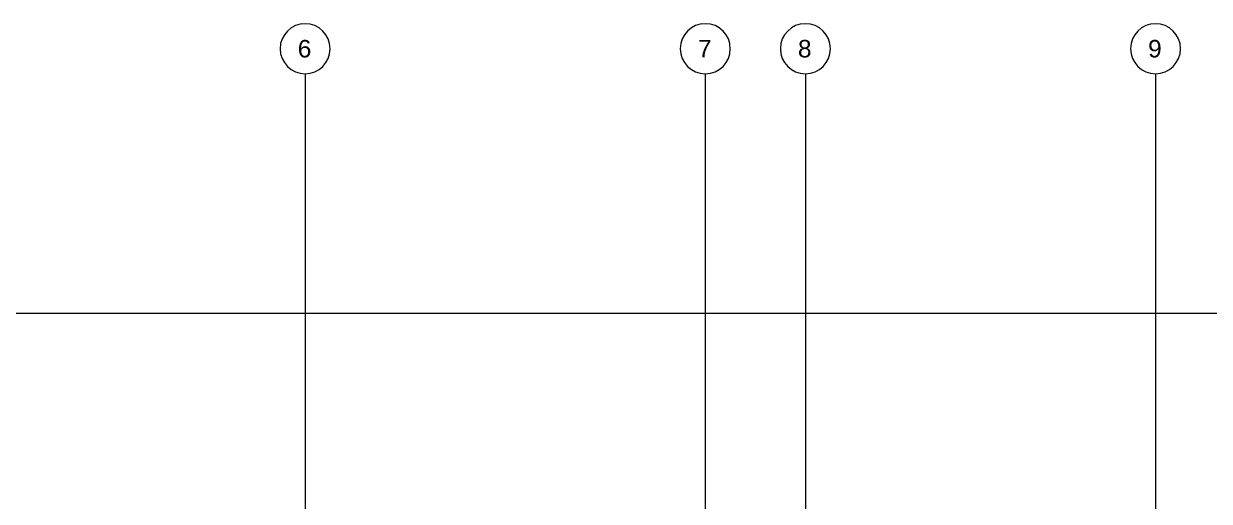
# Model space of a CAD drawing. Header units: millimetres. Extents: x -9226 to 166212, y -13 to 97274.
# Drawn here: x 24324 to 48025, y 87720 to 97274 of the extents above; entities that cross this region are included whole.
import ezdxf
from ezdxf.enums import TextEntityAlignment as Align

# ---------------------------------------------------------------- set-up
doc = ezdxf.new("R2010")
doc.units = ezdxf.units.MM
doc.linetypes.add('23491-A-XR-GRID$0$23288-XR-Unit GRIDS$0$CENTER2', pattern=[28.575, 19.05, -3.175, 3.175, -3.175])
doc.linetypes.add('23491-GN-XR-PLOT LIMIT$0$PHANTOM2', pattern=[1.25, 0.625, -0.125, 0.125, -0.125, 0.125, -0.125])
doc.layers.get('0').update_dxf_attribs({"color": 8})
for name, color, linetype, lineweight in [('1.XREF', 8, 'Continuous', 9), ('23491-A-XR-GRID$0$G-ANNO-GRID', 8, '23491-A-XR-GRID$0$23288-XR-Unit GRIDS$0$CENTER2', 0), ('23491-A-XR-GRID$0$G-ANNO-GRID-IDEN @ 100', 8, 'Continuous', 15), ('23491-GN-XR-PLOT LIMIT$0$G-ANNO-TTLB', 8, 'Continuous', 5), ('23491-XR-AR-2ND FLOOR PLAN$0$A-WALL-CAVI', 8, 'Continuous', 15), ('A-ANNO-DIMS', 8, 'Continuous', 9)]:
    doc.layers.add(name, color=color, linetype=linetype, lineweight=lineweight)
doc.styles.add('23491-A-XR-GRID$0$SDC-TEXT', font='arial.ttf')

# ---------------------------------------------------------------- blocks, each defined once
blk = doc.blocks.new('23491-GN-XR-PLOT LIMIT')
at = {"layer": '23491-GN-XR-PLOT LIMIT$0$G-ANNO-TTLB', "color": 8, "linetype": '23491-GN-XR-PLOT LIMIT$0$PHANTOM2', "ltscale": 25, "const_width": 25, "flags": 128}
blk.add_lwpolyline([(60000, 91480), (0, 91480), (0, 0, -0.000688), (60000, 10310)], format="xyb", close=True, dxfattribs=at)
blk = doc.blocks.new('23491-XR-AR-2ND FLOOR PLAN')
at = {"layer": '23491-XR-AR-2ND FLOOR PLAN$0$A-WALL-CAVI', "color": 8}
blk.add_blockref('23491-GN-XR-PLOT LIMIT', (0, 0), dxfattribs=at)
blk = doc.blocks.new('*U502')
at = {"color": 8, "linetype": 'ByBlock'}
blk.add_circle((0, 5), 5, dxfattribs=at)
at = {"color": 8, "linetype": 'ByBlock', "style": '23491-A-XR-GRID$0$SDC-TEXT'}
blk.add_attdef('GD_REF', text='', height=3.5, dxfattribs=at).set_placement((0, 5), align=Align.MIDDLE_CENTER)
blk = doc.blocks.new('23491-A-XR-GRID')
at = {"layer": '23491-A-XR-GRID$0$G-ANNO-GRID', "color": 8, "ltscale": 0.5}
for p, q in [((29950, 96274), (29950, 34912)), ((37950, 96274), (37950, 35004)), ((39950, 96274), (39950, 35026)), ((46950, 96274), (46950, 35106))]:
    blk.add_line(p, q, dxfattribs=at)
at = {"layer": '23491-A-XR-GRID$0$G-ANNO-GRID-IDEN @ 100', "color": 8}
ref = blk.add_blockref('*U502', (29950, 96274), dxfattribs=dict(at, xscale=-100, yscale=100, zscale=100))
ref.add_attrib('000', '6', dxfattribs={"layer": '0', "color": 8, "linetype": 'ByBlock', "height": 350, "style": '23491-A-XR-GRID$0$SDC-TEXT'}).set_placement((29938, 96774), align=Align.MIDDLE_CENTER)
ref = blk.add_blockref('*U502', (37950, 96274), dxfattribs=dict(at, xscale=-100, yscale=100, zscale=100))
ref.add_attrib('000', '7', dxfattribs={"layer": '0', "color": 8, "linetype": 'ByBlock', "height": 350, "style": '23491-A-XR-GRID$0$SDC-TEXT'}).set_placement((37938, 96774), align=Align.MIDDLE_CENTER)
ref = blk.add_blockref('*U502', (39950, 96274), dxfattribs=dict(at, xscale=-100, yscale=100, zscale=100))
ref.add_attrib('000', '8', dxfattribs={"layer": '0', "color": 8, "linetype": 'ByBlock', "height": 350, "style": '23491-A-XR-GRID$0$SDC-TEXT'}).set_placement((39938, 96774), align=Align.MIDDLE_CENTER)
ref = blk.add_blockref('*U502', (46950, 96274), dxfattribs=dict(at, xscale=-100, yscale=100, zscale=100))
ref.add_attrib('000', '9', dxfattribs={"layer": '0', "color": 8, "linetype": 'ByBlock', "height": 350, "style": '23491-A-XR-GRID$0$SDC-TEXT'}).set_placement((46938, 96774), align=Align.MIDDLE_CENTER)
blk = doc.blocks.new('XREF')
at = {"layer": 'A-ANNO-DIMS', "color": 8}
blk.add_blockref('23491-XR-AR-2ND FLOOR PLAN', (0, 0), dxfattribs=at)
blk.add_blockref('23491-A-XR-GRID', (0, 0))

msp = doc.modelspace()

# ---------------------------------------------------------------- block references
at = {"layer": '1.XREF'}
msp.add_blockref('XREF', (0, 0), dxfattribs=at)

doc.saveas('drawing.dxf')
